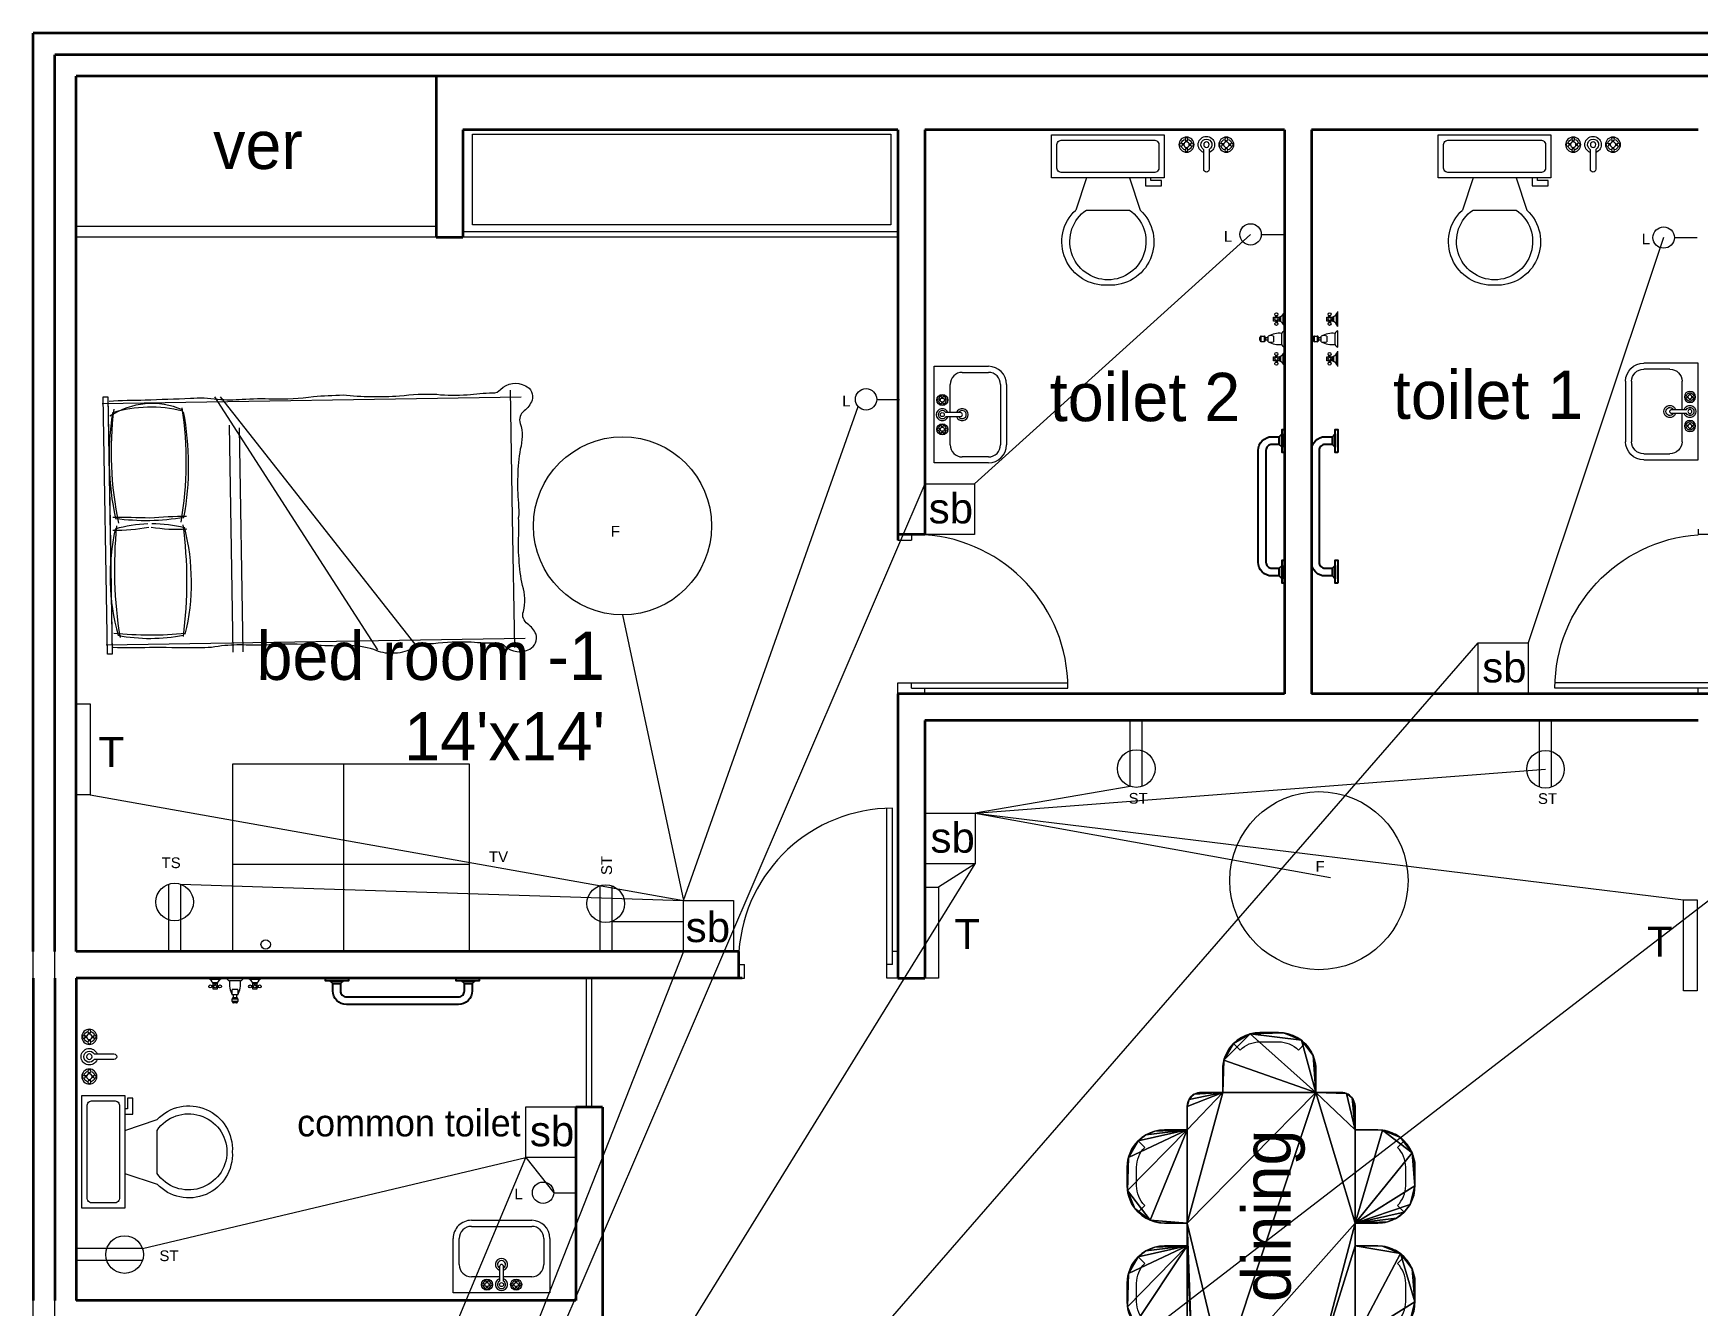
# Model space of a CAD drawing. Header units: inches. Extents: x -21593 to -10389, y 28737 to 57523.
# Drawn here: x -11139.3 to -10829.4, y 28986.3 to 29223.3 of the extents above; entities that cross this region are included whole.
import ezdxf

# ---------------------------------------------------------------- set-up
doc = ezdxf.new("R2010")
doc.units = ezdxf.units.IN
doc.header["$LTSCALE"] = 2
doc.header["$MEASUREMENT"] = 0
for name, color, linetype, lineweight in [('COL', 1, 'Continuous', 35), ('Door', 32, 'Continuous', 20), ('FUR', 7, 'Continuous', 5), ('Glass', 150, 'Continuous', 20), ('h.3', 102, 'Continuous', 13), ('normal', 1, 'Continuous', 13), ('water', 150, 'Continuous', 9)]:
    doc.layers.add(name, color=color, linetype=linetype, lineweight=lineweight)
doc.layers.add('FIX', color=251, linetype='Continuous')
doc.layers.add('Layer2', color=7, linetype='Continuous')
doc.layers.add('FIXTURE', color=7, linetype='Continuous', lineweight=15, true_color=0x746d97)
doc.styles.get("Standard").update_dxf_attribs({"font": 'arial.ttf'})

# ---------------------------------------------------------------- blocks, each defined once
blk = doc.blocks.new('*U9')
at = {"color": 0}
mesh = blk.add_polyface(dxfattribs=at)
corners = [(-57, -8.39), (-28.97, -36), (3, -28.39), (-28.97, -36), (2.38, -34.83), (3, -28.39), (-57, -8.39), (-57, -28.39), (-28.97, -36), (3, -28.39), (-28.97, 0), (-57, -8.39), (3, -28.39), (3, -8.39), (-28.97, 0), (3, -28.39), (7.86, -8.39), (3, -8.39), (-28.97, -36), (-24.07, -36), (2.38, -34.83), (-57, -28.39), (-48.97, -36), (-28.97, -36), (-57, -8.39), (-63.93, -28.12), (-57, -28.39), (-28.97, 0), (-48.97, 0), (-57, -8.39), (3, -8.39), (-24.07, 0), (-28.97, 0), (3, -8.39), (-4.07, 0), (-24.07, 0), (3, -28.39), (14.79, -12.39), (7.86, -8.39), (3, -28.39), (15.25, -23.46), (14.79, -12.39), (-24.07, -36), (-4.07, -36), (2.38, -34.83), (-24.07, -36), (-7.2, -47.21), (-4.07, -36), (-48.97, -36), (-29.58, -43.93), (-28.97, -36), (-48.97, -36), (-35.93, -48.8), (-29.58, -43.93), (-57, -28.39), (-54, -36), (-48.97, -36), (-57, -8.39), (-69.59, -22.46), (-63.93, -28.12), (-57, -8.39), (-68.21, -11.52), (-69.59, -22.46), (-28.97, 0), (-48.9, 5.91), (-48.97, 0), (-28.97, 0), (-44.03, 12.26), (-48.9, 5.91), (-4.07, 0), (-22.42, 9.73), (-24.07, 0), (-4.07, 0), (-12.07, 12.86), (-22.42, 9.73), (3, -8.39), (0.78, -0.1), (-4.07, 0), (3, -8.39), (2.12, -0.88), (0.78, -0.1), (14.79, -12.39), (11.86, -9.47), (7.86, -8.39), (15.25, -23.46), (15.86, -16.39), (14.79, -12.39), (3, -28.39), (12.73, -26.74), (15.25, -23.46), (2.38, -34.83), (2.97, -33.39), (3, -28.39), (-4.07, -36), (1.15, -35.77), (2.38, -34.83), (-7.2, -47.21), (-4.68, -43.93), (-4.07, -36), (-24.07, -36), (-11.03, -48.8), (-7.2, -47.21), (-24.07, -36), (-18.14, -48.59), (-11.03, -48.8), (-24.07, -36), (-21.73, -46.52), (-18.14, -48.59), (-35.93, -48.8), (-32.1, -47.21), (-29.58, -43.93), (-48.97, -36), (-43.04, -48.59), (-35.93, -48.8), (-48.97, -36), (-46.63, -46.52), (-43.04, -48.59), (-57, -28.39), (-55.5, -35.6), (-54, -36), (-57, -28.39), (-56.6, -34.5), (-55.5, -35.6), (-69.59, -22.46), (-67.52, -26.05), (-63.93, -28.12), (-68.21, -11.52), (-69.79, -15.35), (-69.59, -22.46), (-57, -8.39), (-64.92, -9), (-68.21, -11.52), (-48.97, 0), (-56.77, -1.85), (-57, -8.39), (-48.97, 0), (-55.83, -0.62), (-56.77, -1.85), (-44.03, 12.26), (-47.32, 9.73), (-48.9, 5.91), (-28.97, 0), (-36.97, 12.86), (-44.03, 12.26), (-28.97, 0), (-32.97, 11.79), (-36.97, 12.86), (-22.42, 9.73), (-24, 5.91), (-24.07, 0), (-12.07, 12.86), (-19.13, 12.26), (-22.42, 9.73), (-4.07, 0), (-8.07, 11.79), (-12.07, 12.86), (-4.07, 0), (-5.14, 8.86), (-8.07, 11.79), (2.12, -0.88), (1.5, -0.4), (0.78, -0.1), (3, -8.39), (2.6, -1.5), (2.12, -0.88), (3, -8.39), (2.9, -2.22), (2.6, -1.5), (11.86, -9.47), (9.93, -8.67), (7.86, -8.39), (14.79, -12.39), (13.52, -10.74), (11.86, -9.47), (15.86, -16.39), (15.59, -14.32), (14.79, -12.39), (15.25, -23.46), (15.79, -21.44), (15.86, -16.39), (12.73, -26.74), (14.21, -25.26), (15.25, -23.46), (3, -28.39), (10.92, -27.79), (12.73, -26.74), (3, -28.39), (8.91, -28.33), (10.92, -27.79), (2.38, -34.83), (2.77, -34.15), (2.97, -33.39), (1.15, -35.77), (1.83, -35.38), (2.38, -34.83), (-4.07, -36), (0.39, -35.97), (1.15, -35.77), (-4.68, -43.93), (-4.14, -41.91), (-4.07, -36), (-7.2, -47.21), (-5.73, -45.73), (-4.68, -43.93), (-11.03, -48.8), (-9.01, -48.26), (-7.2, -47.21), (-18.14, -48.59), (-16.07, -48.86), (-11.03, -48.8), (-21.73, -46.52), (-20.07, -47.79), (-18.14, -48.59), (-24.07, -36), (-23, -44.86), (-21.73, -46.52), (-24.07, -36), (-23.8, -42.93), (-23, -44.86), (-29.58, -43.93), (-29.04, -41.91), (-28.97, -36), (-32.1, -47.21), (-30.62, -45.73), (-29.58, -43.93), (-35.93, -48.8), (-33.91, -48.26), (-32.1, -47.21), (-43.04, -48.59), (-40.97, -48.86), (-35.93, -48.8), (-46.63, -46.52), (-44.97, -47.79), (-43.04, -48.59), (-48.97, -36), (-47.9, -44.86), (-46.63, -46.52), (-48.97, -36), (-48.7, -42.93), (-47.9, -44.86), (-55.5, -35.6), (-54.78, -35.9), (-54, -36), (-56.6, -34.5), (-56.12, -35.12), (-55.5, -35.6), (-57, -28.39), (-56.9, -33.78), (-56.6, -34.5), (-63.93, -28.12), (-61.86, -28.39), (-57, -28.39), (-67.52, -26.05), (-65.86, -27.32), (-63.93, -28.12), (-69.59, -22.46), (-68.79, -24.39), (-67.52, -26.05), (-69.79, -15.35), (-69.86, -20.39), (-69.59, -22.46), (-68.21, -11.52), (-69.25, -13.33), (-69.79, -15.35), (-64.92, -9), (-66.73, -10.05), (-68.21, -11.52), (-57, -8.39), (-62.91, -8.46), (-64.92, -9), (-56.77, -1.85), (-56.97, -2.61), (-57, -8.39), (-55.83, -0.62), (-56.38, -1.17), (-56.77, -1.85), (-48.97, 0), (-55.15, -0.23), (-55.83, -0.62), (-48.97, 0), (-54.39, -0.03), (-55.15, -0.23), (-47.32, 9.73), (-48.36, 7.93), (-48.9, 5.91), (-44.03, 12.26), (-45.84, 11.21), (-47.32, 9.73), (-36.97, 12.86), (-42.01, 12.8), (-44.03, 12.26), (-32.97, 11.79), (-34.9, 12.59), (-36.97, 12.86), (-28.97, 0), (-31.31, 10.52), (-32.97, 11.79), (-28.97, 0), (-30.04, 8.86), (-31.31, 10.52), (-28.97, 0), (-29.24, 6.93), (-30.04, 8.86), (-22.42, 9.73), (-23.46, 7.93), (-24, 5.91), (-19.13, 12.26), (-20.94, 11.21), (-22.42, 9.73), (-12.07, 12.86), (-17.12, 12.8), (-19.13, 12.26), (-8.07, 11.79), (-10, 12.59), (-12.07, 12.86), (-5.14, 8.86), (-6.42, 10.52), (-8.07, 11.79), (-4.07, 0), (-4.34, 6.93), (-5.14, 8.86), (0.78, -0.1), (0, 0), (-4.07, 0), (0.78, -0.1), (0.39, -0.03), (0, 0), (1.5, -0.4), (1.15, -0.23), (0.78, -0.1), (2.12, -0.88), (1.83, -0.62), (1.5, -0.4), (2.6, -1.5), (2.38, -1.17), (2.12, -0.88), (2.9, -2.22), (2.77, -1.85), (2.6, -1.5), (3, -8.39), (2.97, -2.61), (2.9, -2.22), (3, -8.39), (3, -3), (2.97, -2.61), (9.93, -8.67), (8.91, -8.46), (7.86, -8.39), (11.86, -9.47), (10.92, -9), (9.93, -8.67), (13.52, -10.74), (12.73, -10.05), (11.86, -9.47), (14.79, -12.39), (14.21, -11.52), (13.52, -10.74), (15.59, -14.32), (15.25, -13.33), (14.79, -12.39), (15.86, -16.39), (15.79, -15.35), (15.59, -14.32), (15.79, -21.44), (15.86, -20.39), (15.86, -16.39), (15.25, -23.46), (15.59, -22.46), (15.79, -21.44), (14.21, -25.26), (14.79, -24.39), (15.25, -23.46), (12.73, -26.74), (13.52, -26.05), (14.21, -25.26), (10.92, -27.79), (11.86, -27.32), (12.73, -26.74), (8.91, -28.33), (9.93, -28.12), (10.92, -27.79), (3, -28.39), (7.86, -28.39), (8.91, -28.33), (2.97, -33.39), (3, -33), (3, -28.39), (2.77, -34.15), (2.9, -33.78), (2.97, -33.39), (2.38, -34.83), (2.6, -34.5), (2.77, -34.15), (1.83, -35.38), (2.12, -35.12), (2.38, -34.83), (1.15, -35.77), (1.5, -35.6), (1.83, -35.38), (0.39, -35.97), (0.78, -35.9), (1.15, -35.77), (-4.07, -36), (0, -36), (0.39, -35.97), (-4.14, -41.91), (-4.07, -40.86), (-4.07, -36), (-4.68, -43.93), (-4.34, -42.93), (-4.14, -41.91), (-5.73, -45.73), (-5.14, -44.86), (-4.68, -43.93), (-7.2, -47.21), (-6.42, -46.52), (-5.73, -45.73), (-9.01, -48.26), (-8.07, -47.79), (-7.2, -47.21), (-11.03, -48.8), (-10, -48.59), (-9.01, -48.26), (-16.07, -48.86), (-12.07, -48.86), (-11.03, -48.8), (-18.14, -48.59), (-17.12, -48.8), (-16.07, -48.86), (-20.07, -47.79), (-19.13, -48.26), (-18.14, -48.59), (-21.73, -46.52), (-20.94, -47.21), (-20.07, -47.79), (-23, -44.86), (-22.42, -45.73), (-21.73, -46.52), (-23.8, -42.93), (-23.46, -43.93), (-23, -44.86), (-24.07, -36), (-24, -41.91), (-23.8, -42.93), (-24.07, -36), (-24.07, -40.86), (-24, -41.91), (-29.04, -41.91), (-28.97, -40.86), (-28.97, -36), (-29.58, -43.93), (-29.24, -42.93), (-29.04, -41.91), (-30.62, -45.73), (-30.04, -44.86), (-29.58, -43.93), (-32.1, -47.21), (-31.31, -46.52), (-30.62, -45.73), (-33.91, -48.26), (-32.97, -47.79), (-32.1, -47.21), (-35.93, -48.8), (-34.9, -48.59), (-33.91, -48.26), (-40.97, -48.86), (-36.97, -48.86), (-35.93, -48.8), (-43.04, -48.59), (-42.01, -48.8), (-40.97, -48.86), (-44.97, -47.79), (-44.03, -48.26), (-43.04, -48.59), (-46.63, -46.52), (-45.84, -47.21), (-44.97, -47.79), (-47.9, -44.86), (-47.32, -45.73), (-46.63, -46.52), (-48.7, -42.93), (-48.36, -43.93), (-47.9, -44.86), (-48.97, -36), (-48.9, -41.91), (-48.7, -42.93), (-48.97, -36), (-48.97, -40.86), (-48.9, -41.91), (-54.78, -35.9), (-54.39, -35.97), (-54, -36), (-55.5, -35.6), (-55.15, -35.77), (-54.78, -35.9), (-56.12, -35.12), (-55.83, -35.38), (-55.5, -35.6), (-56.6, -34.5), (-56.38, -34.83), (-56.12, -35.12), (-56.9, -33.78), (-56.77, -34.15), (-56.6, -34.5), (-57, -28.39), (-56.97, -33.39), (-56.9, -33.78), (-57, -28.39), (-57, -33), (-56.97, -33.39), (-63.93, -28.12), (-62.91, -28.33), (-61.86, -28.39), (-65.86, -27.32), (-64.92, -27.79), (-63.93, -28.12), (-67.52, -26.05), (-66.73, -26.74), (-65.86, -27.32), (-68.79, -24.39), (-68.21, -25.26), (-67.52, -26.05), (-69.59, -22.46), (-69.25, -23.46), (-68.79, -24.39), (-69.86, -20.39), (-69.79, -21.44), (-69.59, -22.46), (-69.79, -15.35), (-69.86, -16.39), (-69.86, -20.39), (-69.25, -13.33), (-69.59, -14.32), (-69.79, -15.35), (-68.21, -11.52), (-68.79, -12.39), (-69.25, -13.33), (-66.73, -10.05), (-67.52, -10.74), (-68.21, -11.52), (-64.92, -9), (-65.86, -9.47), (-66.73, -10.05), (-62.91, -8.46), (-63.93, -8.67), (-64.92, -9), (-57, -8.39), (-61.86, -8.39), (-62.91, -8.46), (-56.97, -2.61), (-57, -3), (-57, -8.39), (-56.77, -1.85), (-56.9, -2.22), (-56.97, -2.61), (-56.38, -1.17), (-56.6, -1.5), (-56.77, -1.85), (-55.83, -0.62), (-56.12, -0.88), (-56.38, -1.17), (-55.15, -0.23), (-55.5, -0.4), (-55.83, -0.62), (-54.39, -0.03), (-54.78, -0.1), (-55.15, -0.23), (-48.97, 0), (-54, 0), (-54.39, -0.03), (-48.9, 5.91), (-48.97, 4.86), (-48.97, 0), (-48.36, 7.93), (-48.7, 6.93), (-48.9, 5.91), (-47.32, 9.73), (-47.9, 8.86), (-48.36, 7.93), (-45.84, 11.21), (-46.63, 10.52), (-47.32, 9.73), (-44.03, 12.26), (-44.97, 11.79), (-45.84, 11.21), (-42.01, 12.8), (-43.04, 12.59), (-44.03, 12.26), (-36.97, 12.86), (-40.97, 12.86), (-42.01, 12.8), (-34.9, 12.59), (-35.93, 12.8), (-36.97, 12.86), (-32.97, 11.79), (-33.91, 12.26), (-34.9, 12.59), (-31.31, 10.52), (-32.1, 11.21), (-32.97, 11.79), (-30.04, 8.86), (-30.62, 9.73), (-31.31, 10.52), (-29.24, 6.93), (-29.58, 7.93), (-30.04, 8.86), (-28.97, 0), (-29.04, 5.91), (-29.24, 6.93), (-28.97, 0), (-28.97, 4.86), (-29.04, 5.91), (-24, 5.91), (-24.07, 4.86), (-24.07, 0), (-23.46, 7.93), (-23.8, 6.93), (-24, 5.91), (-22.42, 9.73), (-23, 8.86), (-23.46, 7.93), (-20.94, 11.21), (-21.73, 10.52), (-22.42, 9.73), (-19.13, 12.26), (-20.07, 11.79), (-20.94, 11.21), (-17.12, 12.8), (-18.14, 12.59), (-19.13, 12.26), (-12.07, 12.86), (-16.07, 12.86), (-17.12, 12.8), (-10, 12.59), (-11.03, 12.8), (-12.07, 12.86), (-8.07, 11.79), (-9.01, 12.26), (-10, 12.59), (-6.42, 10.52), (-7.2, 11.21), (-8.07, 11.79), (-5.14, 8.86), (-5.73, 9.73), (-6.42, 10.52), (-4.34, 6.93), (-4.68, 7.93), (-5.14, 8.86), (-4.07, 0), (-4.14, 5.91), (-4.34, 6.93), (-4.07, 0), (-4.07, 4.86), (-4.14, 5.91)]
mesh.append_faces([[corners[k] for k in face] for face in [(0, 1, 2), (3, 4, 5), (6, 7, 8), (9, 10, 11), (12, 13, 14), (21, 22, 23), (24, 25, 26), (27, 28, 29), (33, 34, 35), (36, 37, 38), (39, 40, 41), (42, 43, 44), (45, 46, 47), (48, 49, 50), (51, 52, 53), (57, 58, 59), (60, 61, 62), (63, 64, 65), (66, 67, 68), (69, 70, 71), (72, 73, 74), (75, 76, 77), (78, 79, 80), (81, 82, 83), (84, 85, 86), (87, 88, 89), (90, 91, 92), (93, 94, 95), (96, 97, 98), (99, 100, 101), (102, 103, 104), (105, 106, 107), (108, 109, 110), (111, 112, 113), (114, 115, 116), (117, 118, 119), (120, 121, 122), (123, 124, 125), (126, 127, 128), (129, 130, 131), (132, 133, 134), (135, 136, 137), (138, 139, 140), (141, 142, 143), (144, 145, 146), (147, 148, 149), (150, 151, 152), (153, 154, 155), (156, 157, 158), (159, 160, 161), (162, 163, 164), (165, 166, 167), (168, 169, 170), (171, 172, 173), (174, 175, 176), (177, 178, 179), (180, 181, 182), (183, 184, 185), (186, 187, 188), (189, 190, 191), (192, 193, 194), (195, 196, 197), (198, 199, 200), (201, 202, 203), (204, 205, 206), (207, 208, 209), (210, 211, 212), (213, 214, 215), (216, 217, 218), (219, 220, 221), (222, 223, 224), (225, 226, 227), (228, 229, 230), (231, 232, 233), (234, 235, 236), (237, 238, 239), (240, 241, 242), (243, 244, 245), (246, 247, 248), (252, 253, 254), (255, 256, 257), (258, 259, 260), (261, 262, 263), (264, 265, 266), (267, 268, 269), (270, 271, 272), (273, 274, 275), (276, 277, 278), (279, 280, 281), (282, 283, 284), (285, 286, 287), (288, 289, 290), (291, 292, 293), (294, 295, 296), (297, 298, 299), (300, 301, 302), (303, 304, 305), (306, 307, 308), (309, 310, 311), (312, 313, 314), (315, 316, 317), (318, 319, 320)]], dxfattribs={"vtx0": -1, "vtx1": -1, "vtx2": -1, "color": 0})
mesh.append_faces([[corners[k] for k in face] for face in [(15, 16, 17), (30, 31, 32), (54, 55, 56), (249, 250, 251), (321, 322, 323), (339, 340, 341), (441, 442, 443), (483, 484, 485), (504, 505, 506), (606, 607, 608), (648, 649, 650)]], dxfattribs={"vtx0": -1, "vtx2": -1, "color": 0})
mesh.append_faces([[corners[k] for k in face] for face in [(18, 19, 20)]], dxfattribs={"vtx1": -1, "vtx2": -1, "color": 0})
mesh.append_faces([[corners[k] for k in face] for face in [(324, 325, 326), (327, 328, 329), (330, 331, 332), (333, 334, 335), (336, 337, 338), (342, 343, 344), (345, 346, 347), (348, 349, 350), (351, 352, 353), (354, 355, 356), (357, 358, 359), (360, 361, 362), (363, 364, 365), (366, 367, 368), (369, 370, 371), (372, 373, 374), (375, 376, 377), (378, 379, 380), (381, 382, 383), (384, 385, 386), (387, 388, 389), (390, 391, 392), (393, 394, 395), (396, 397, 398), (399, 400, 401), (402, 403, 404), (405, 406, 407), (408, 409, 410), (411, 412, 413), (414, 415, 416), (417, 418, 419), (420, 421, 422), (423, 424, 425), (426, 427, 428), (429, 430, 431), (432, 433, 434), (435, 436, 437), (438, 439, 440), (444, 445, 446), (447, 448, 449), (450, 451, 452), (453, 454, 455), (456, 457, 458), (459, 460, 461), (462, 463, 464), (465, 466, 467), (468, 469, 470), (471, 472, 473), (474, 475, 476), (477, 478, 479), (480, 481, 482), (486, 487, 488), (489, 490, 491), (492, 493, 494), (495, 496, 497), (498, 499, 500), (501, 502, 503), (507, 508, 509), (510, 511, 512), (513, 514, 515), (516, 517, 518), (519, 520, 521), (522, 523, 524), (525, 526, 527), (528, 529, 530), (531, 532, 533), (534, 535, 536), (537, 538, 539), (540, 541, 542), (543, 544, 545), (546, 547, 548), (549, 550, 551), (552, 553, 554), (555, 556, 557), (558, 559, 560), (561, 562, 563), (564, 565, 566), (567, 568, 569), (570, 571, 572), (573, 574, 575), (576, 577, 578), (579, 580, 581), (582, 583, 584), (585, 586, 587), (588, 589, 590), (591, 592, 593), (594, 595, 596), (597, 598, 599), (600, 601, 602), (603, 604, 605), (609, 610, 611), (612, 613, 614), (615, 616, 617), (618, 619, 620), (621, 622, 623), (624, 625, 626), (627, 628, 629), (630, 631, 632), (633, 634, 635), (636, 637, 638), (639, 640, 641), (642, 643, 644), (645, 646, 647), (651, 652, 653)]], dxfattribs={"vtx2": -1, "color": 0})
blk = doc.blocks.new('DIN-6')
at = {"layer": 'FUR', "elevation": 1}
for points in [[(-2.45, 18), (-2.45, 22.86, 0.414214), (-10.45, 30.86), (-14.45, 30.86, 0.414214), (-22.45, 22.86), (-22.45, 18)], [(-4.79, 28.52), (-6.21, 27.11, 0.198912), (-10.45, 28.86), (-14.45, 28.86, 0.198912), (-18.69, 27.11), (-20.11, 28.52)], [(22.45, 18), (22.45, 22.86, 0.414214), (14.45, 30.86), (10.45, 30.86, 0.414214), (2.45, 22.86), (2.45, 18)], [(20.11, 28.52), (18.69, 27.11, 0.198912), (14.45, 28.86), (10.45, 28.86, 0.198912), (6.21, 27.11), (4.79, 28.52)], [(-30.48, -10.39), (-35.34, -10.39, -0.414214), (-43.34, -2.39), (-43.34, 1.61, -0.414214), (-35.34, 9.61), (-30.48, 9.61)], [(-41, -8.05), (-39.58, -6.64, -0.198912), (-41.34, -2.39), (-41.34, 1.61, -0.198912), (-39.58, 5.85), (-41, 7.26)], [(29.52, -10.39), (34.38, -10.39, 0.414214), (42.38, -2.39), (42.38, 1.61, 0.414214), (34.38, 9.61), (29.52, 9.61)], [(40.04, -8.05), (38.62, -6.64, 0.198912), (40.38, -2.39), (40.38, 1.61, 0.198912), (38.62, 5.85), (40.04, 7.26)], [(-2.45, -18), (-2.45, -22.86, -0.414214), (-10.45, -30.86), (-14.45, -30.86, -0.414214), (-22.45, -22.86), (-22.45, -18)], [(22.45, -18), (22.45, -22.86, -0.414214), (14.45, -30.86), (10.45, -30.86, -0.414214), (2.45, -22.86), (2.45, -18)], [(-4.79, -28.52), (-6.21, -27.11, -0.198912), (-10.45, -28.86), (-14.45, -28.86, -0.198912), (-18.69, -27.11), (-20.11, -28.52)], [(20.11, -28.52), (18.69, -27.11, -0.198912), (14.45, -28.86), (10.45, -28.86, -0.198912), (6.21, -27.11), (4.79, -28.52)]]:
    blk.add_lwpolyline(points, format="xyb", dxfattribs=at)
blk.add_lwpolyline([(-30.48, -15), (-30.48, 15, -0.414214), (-27.48, 18), (26.52, 18, -0.414214), (29.52, 15), (29.52, -15, -0.414214), (26.52, -18), (-27.48, -18, -0.414214)], format="xyb", close=True, dxfattribs=at)
at = {"layer": 'FUR'}
blk.add_blockref('*U9', (26.52, 18, 0.5), dxfattribs=at)
blk = doc.blocks.new('WCLOSF1T')
at = {"lineweight": 0}
for p, q in [((10.5, 0), (-10.5, 0)), ((-10.5, 0), (-10.5, -8)), ((10.5, -8), (10.5, 0)), ((-9.5, -2), (-9.5, -6)), ((8.5, -1), (-8.5, -1)), ((9.5, -6), (9.5, -2)), ((-10.5, -8), (10.5, -8)), ((-10, -8.5), (-8, -8.5)), ((-10, -9.5), (-10, -8.5)), ((-8.5, -7), (8.5, -7)), ((-8, -8.5), (-8, -8)), ((-7, -8), (-7, -9.5)), ((-4, -8), (-6, -14)), ((4, -8), (6, -14)), ((-7, -9.5), (-10, -9.5)), ((4, -14), (-4, -14))]:
    blk.add_line(p, q, dxfattribs=at)
for centre, radius, start, end in [((-8.625, -1.875), 0.8839, 81.8699, 188.1301), ((8.625, -1.875), 0.8839, 351.8699, 98.1301), ((-8.625, -6.125), 0.8839, 171.869898, 278.1301), ((8.625, -6.125), 0.8839, 261.8699, 8.1301), ((-0.4772, -19.9188), 8.0953, 133.01722, 273.38), ((0.0374, -19.8731), 7.127, 124.50543, 269.7), ((-0.0373, -19.8731), 7.127, 270.3, 55.4946), ((0.4773, -19.9188), 8.0953, 266.62, 46.9828)]:
    blk.add_arc(centre, radius, start, end, dxfattribs=at)
blk = doc.blocks.new('bed-s-1')
at = {"layer": 'FUR'}
for p, q in [((-21.78, 0.22), (-21.78, -76.19)), ((22.23, 0.22), (22.23, -76.19)), ((0.22, -0.86), (-23.47, -0.86)), ((23.47, -0.86), (0.22, -0.86)), ((23.13, -20.26), (-23.47, -49.23)), ((17.91, -22.87), (-23.47, -22.87)), ((23.13, -21.35), (-22.54, -56.05)), ((17.43, -24.7), (-23.47, -24.7)), ((0.22, -74.22), (-23.47, -74.22)), ((23.47, -74.22), (0.22, -74.22))]:
    blk.add_line(p, q, dxfattribs=at)
blk.add_lwpolyline([(23.47, -0.86), (-23.47, -0.86), (-23.47, 0), (23.47, 0)], close=True, dxfattribs=at)
at = {"layer": 'FUR', "linetype": 'ByBlock'}
for points in [[(-22.23, -1.05, 0.015571), (-22.32, -7.66, 0.00267), (-22.49, -15.91, 0.058958), (-22.25, -20.85, -0.038458), (-22.16, -25.32, 0.025508), (-22.16, -30.89, -0.039412), (-22.44, -38.32, 0.016498), (-22.64, -43.74, -0.095063), (-23.36, -48.52, 0.129887), (-24.1, -51.98, 0.123513), (-23.34, -55.59, -0.132991), (-22.49, -59.45, -0.041346), (-22.33, -66.36, 0.026504), (-22.57, -71, -0.211134), (-23.18, -72.48, 0.329446), (-23.79, -76.99, 0.37589), (-21.11, -78.19, 0.123892), (-19.19, -76.69, -0.342539), (-16.93, -75.96, 0.141351), (-12.21, -75.87, -0.036442), (-7.34, -75.32, -0.036947), (-2.36, -75.39, 0.022047), (0.22, -75.36, -0.02246)], [(22.68, -1.05, -0.015571), (22.77, -7.66, -0.00267), (22.94, -15.91, -0.058958), (22.7, -20.85, 0.038458), (22.61, -25.32, -0.025508), (22.61, -30.89, 0.039412), (22.89, -38.32, -0.016498), (23.09, -43.74, 0.037552), (22.75, -54.02, -0.045167), (22.94, -60.83, 0.051681), (22.77, -66.36, -0.026504), (23.02, -71, 0.211134), (23.63, -72.48, -0.329446), (24.24, -76.99, -0.37589), (21.56, -78.19, -0.123892), (19.63, -76.69, 0.342539), (17.38, -75.96, -0.141351), (12.66, -75.87, 0.036442), (7.78, -75.32, 0.036947), (2.81, -75.39, -0.022047), (0.22, -75.36, 0.02316)]]:
    blk.add_lwpolyline(points, format="xyb", dxfattribs=at)
for centre, radius, start, end in [((10.77, -8.39), 31.49, 168.2565, 190.1384), ((-9.95, -41.22), 40.51, 76.7545, 104.443), ((-26.37, -8.5), 26.56, 1.6124, 14.6566), ((55.11, -9.02), 54.33, 172.4467, 179.0553), ((11.51, -53.35), 52.48, 80.1092, 101.2764), ((-2.44, -8.26), 23.9, 345.0004, 16.0737), ((-26.37, -7.74), 26.56, 345.3434, 358.3876), ((55.11, -7.22), 54.33, 180.9447, 187.5533), ((-9.95, 24.97), 40.51, 255.557, 283.2455), ((11.51, 37.1), 52.48, 258.7236, 279.8908)]:
    blk.add_arc(centre, radius, start, end, dxfattribs=at)
at = {"layer": 'FUR'}
for centre, radius, start, end in [((-9.17, -79.41), 77.89, 83.3215, 98.3309), ((48.97, -9.02), 69.06, 173.5293, 184.3834), ((26.04, -2.85), 26.93, 176.877, 190.8333), ((12.45, -65.44), 64.17, 82.152, 100.823), ((-103.73, -1.2), 105.16, 356.2238, 359.8937), ((8.07, -8.66), 14.03, 335.7952, 32.49), ((26.04, -13.39), 26.93, 169.1667, 183.123), ((-103.73, -15.05), 105.16, 0.1063, 3.7762), ((-9.17, 63.17), 77.89, 261.6691, 276.6785), ((12.45, 49.2), 64.17, 259.177, 277.848)]:
    blk.add_arc(centre, radius, start, end, dxfattribs=at)
blk = doc.blocks.new('Faucet - Bathroom top')
at = {"color": 7, "true_color": 0xffffff}
for p, q in [((-4.107, 0.125), (-4.375, 0.125)), ((-3.75, 0.4788), (-3.75, 0.75)), ((-3.5, 0.482), (-3.5, 0.75)), ((-3.1461, 0.125), (-2.875, 0.125)), ((3.143, 0.125), (2.875, 0.125)), ((3.5, 0.4788), (3.5, 0.75)), ((3.75, 0.482), (3.75, 0.75)), ((4.1039, 0.125), (4.375, 0.125)), ((-4.1039, -0.125), (-4.375, -0.125)), ((-3.75, -0.4821), (-3.75, -0.75)), ((-3.5, -0.4789), (-3.5, -0.75)), ((-3.143, -0.125), (-2.875, -0.125)), ((-0.5, -0.8639), (-0.5, -4.5)), ((0.5, -4.5), (0.5, -0.8631)), ((3.1461, -0.125), (2.875, -0.125)), ((3.5, -0.4821), (3.5, -0.75)), ((3.75, -0.4789), (3.75, -0.75)), ((4.107, -0.125), (4.375, -0.125))]:
    blk.add_line(p, q, dxfattribs=at)
for centre, radius in [((-3.625, 0), 1.375), ((-4.625, 0), 0.2795), ((-3.625, 0), 0.5), ((-3.625, 1), 0.2795), ((-2.625, 0), 0.2795), ((0, 0), 0.5), ((3.625, 0), 1.375), ((2.625, 0), 0.2795), ((3.625, 0), 0.5), ((3.625, 1), 0.2795), ((4.625, 0), 0.2795), ((-3.625, -1), 0.2795), ((3.625, -1), 0.2795)]:
    blk.add_circle(centre, radius, dxfattribs=at)
for centre, radius, start, end in [((-3.625, 0), 1, 105.2407, 164.2093), ((-3.625, 0), 1, 16.44125, 74.07887), ((0, 0), 1.5, 289.6514, 250.3603), ((0, 0), 1, 300.3431, 239.7554), ((3.625, 0), 1, 106.12, 164.0884), ((3.625, 0), 1, 16.23422, 73.90469), ((-3.625, 0), 1, 196.2342, 253.9047), ((-3.625, 0), 1, 286.12, 344.0884), ((3.625, 0), 1, 196.4413, 254.0789), ((3.625, 0), 1, 285.2407, 344.2093), ((0, -4.5), 0.5, 180, 0)]:
    blk.add_arc(centre, radius, start, end, dxfattribs=at)
blk = doc.blocks.new('BAS 23')
at = {"color": 7, "lineweight": 0}
for p, q in [((45524.41, 10051.54), (45524.41, 10047.9)), ((45525.41, 10047.9), (45525.41, 10051.54)), ((45520.81, 10047.16), (45520.54, 10047.16)), ((45520.81, 10046.91), (45520.54, 10046.91)), ((45521.16, 10047.52), (45521.16, 10047.79)), ((45521.16, 10046.56), (45521.16, 10046.29)), ((45521.41, 10047.52), (45521.41, 10047.79)), ((45521.41, 10046.56), (45521.41, 10046.29)), ((45521.77, 10047.16), (45522.04, 10047.16)), ((45521.77, 10046.91), (45522.04, 10046.91)), ((45528.06, 10047.16), (45527.79, 10047.16)), ((45528.06, 10046.91), (45527.79, 10046.91)), ((45528.41, 10047.52), (45528.41, 10047.79)), ((45528.41, 10046.56), (45528.41, 10046.29)), ((45528.66, 10047.52), (45528.66, 10047.79)), ((45528.66, 10046.56), (45528.66, 10046.29)), ((45529.02, 10047.16), (45529.29, 10047.16)), ((45529.02, 10046.91), (45529.29, 10046.91))]:
    blk.add_line(p, q, dxfattribs=at)
for centre, radius in [((45521.29, 10047.04), 1.38), ((45520.29, 10047.04), 0.28), ((45521.29, 10047.04), 0.5), ((45521.29, 10048.04), 0.28), ((45521.29, 10046.04), 0.28), ((45522.29, 10047.04), 0.28), ((45524.91, 10047.04), 0.5), ((45528.54, 10047.04), 1.38), ((45527.54, 10047.04), 0.28), ((45528.54, 10047.04), 0.5), ((45528.54, 10048.04), 0.28), ((45528.54, 10046.04), 0.28), ((45529.54, 10047.04), 0.28)]:
    blk.add_circle(centre, radius, dxfattribs=at)
for centre, radius, start, end in [((45524.91, 10051.54), 0.5, 0, 180), ((45521.29, 10047.04), 1, 105.2407, 164.2093), ((45521.29, 10047.04), 1, 196.2342, 253.9047), ((45521.29, 10047.04), 1, 16.4413, 74.0789), ((45521.29, 10047.04), 1, 286.12, 344.0884), ((45524.91, 10047.04), 1.5, 109.6514, 70.3603), ((45524.91, 10047.04), 1, 120.3431, 59.7554), ((45528.54, 10047.04), 1, 106.12, 164.0884), ((45528.54, 10047.04), 1, 196.4412, 254.0789), ((45528.54, 10047.04), 1, 285.2407, 344.2093), ((45528.54, 10047.04), 1, 16.2342, 73.9047)]:
    blk.add_arc(centre, radius, start, end, dxfattribs=at)
at = {"layer": 'h.3', "color": 7, "lineweight": 0}
for p, q in [((45517.41, 10063), (45532.41, 10063)), ((45512.91, 10045), (45512.91, 10058.5)), ((45514.41, 10052), (45514.41, 10058.5)), ((45517.41, 10061.5), (45532.41, 10061.5)), ((45535.41, 10058.5), (45535.41, 10052)), ((45536.91, 10058.5), (45536.91, 10045)), ((45524.41, 10049), (45517.41, 10049)), ((45532.41, 10049), (45525.41, 10049)), ((45536.91, 10045), (45512.91, 10045))]:
    blk.add_line(p, q, dxfattribs=at)
for centre, radius, start, end in [((45517.41, 10058.5), 4.5, 90, 180), ((45532.41, 10058.5), 4.5, 0, 90), ((45517.41, 10058.5), 3, 90, 180), ((45532.41, 10058.5), 3, 0, 90), ((45517.41, 10052), 3, 180, 270), ((45524.91, 10052), 1.5, 289.465, 250.5226), ((45524.91, 10052), 1, 299.9899, 239.9899), ((45532.41, 10052), 3, 270, 0)]:
    blk.add_arc(centre, radius, start, end, dxfattribs=at)
blk = doc.blocks.new('Faucet - Bathroom front')
for p, q in [((-0.5, 4.25), (0.5, 4.25)), ((0.5, 3.75), (-0.5, 3.75)), ((-0.25, 3), (-0.25, 3.5)), ((0.25, 3.5), (0.25, 3)), ((-5, 0), (-2.25, 0)), ((-4.5087, 0.25), (-2.7408, 0.25)), ((-4, 1.625), (-4.25, 1.625)), ((-4, 1.375), (-4.25, 1.375)), ((-3.1442, 0.75), (-4.0979, 0.75)), ((-3.25, 1.625), (-3, 1.625)), ((-3.25, 1.375), (-3, 1.375)), ((-1.5, 0), (1.5, 0)), ((-1, 0.5), (1, 0.5)), ((-0.5, 3), (0.5, 3)), ((0.5, 2), (-0.5, 2)), ((2.25, 0), (5, 0)), ((2.7413, 0.25), (4.5092, 0.25)), ((3.25, 1.625), (3, 1.625)), ((3.25, 1.375), (3, 1.375)), ((4.1058, 0.75), (3.1521, 0.75)), ((4, 1.625), (4.25, 1.625)), ((4, 1.375), (4.25, 1.375))]:
    blk.add_line(p, q)
for points in [[(-0.5, 3.75), (-0.5, 4.25)], [(-0.25, 4.5), (0.25, 4.5)], [(0.25, 3.5), (-0.25, 3.5)], [(0.5, 4.25), (0.5, 3.75)]]:
    blk.add_lwpolyline(points)
for points in [[(-4, 1), (-4, 2), (-3.25, 2), (-3.25, 1)], [(3.25, 1), (3.25, 2), (4, 2), (4, 1)]]:
    blk.add_lwpolyline(points, close=True)
for centre in [(-4.5, 1.5), (-3.625, 1.5), (-2.75, 1.5), (2.75, 1.5), (3.625, 1.5), (4.5, 1.5)]:
    blk.add_circle(centre, 0.2795)
for centre, radius, start, end in [((-0.2575, 4.2575), 0.2426, 88.22243, 181.7776), ((-0.2575, 3.7425), 0.2426, 178.2224, 271.7776), ((0.2575, 4.2575), 0.2426, 358.2224, 91.77757), ((0.2575, 3.7425), 0.2426, 268.2224, 1.777565), ((-5.375, 1.375), 1.4252, 285.2551, 344.7449), ((-1.875, 1.375), 1.4252, 195.2551, 254.7449), ((-0.7962, -0.2038), 0.7327, 106.1502, 163.8498), ((3, 1), 4.0311, 150.2551, 187.125), ((0.6413, 2.5), 1.246, 156.3417, 203.6583), ((-3, 1), 4.0311, 352.875, 29.74488), ((-0.6413, 2.5), 1.246, 336.3417, 23.65835), ((0.7962, -0.2038), 0.7327, 16.1502, 73.84979), ((1.875, 1.375), 1.4252, 285.2551, 344.7449), ((5.375, 1.375), 1.4252, 195.2551, 254.7449)]:
    blk.add_arc(centre, radius, start, end)
blk = doc.blocks.new('Towel-holder')
at = {"layer": 'FIX'}
blk.add_lwpolyline([(10.2, 3.4, -0.414214), (11.3, 2.3), (11.3, 0.97), (12.7, 0.97), (12.7, 2.3, 0.414214), (10.2, 4.8), (-10.2, 4.8, 0.414214), (-12.7, 2.3), (-12.7, 0.97), (-11.3, 0.97), (-11.3, 2.3, -0.414214), (-10.2, 3.4)], format="xyb", close=True, dxfattribs=at)
for points in [[(-9.81, 0), (-9.81, 0.45), (-14.01, 0.45), (-14.01, 0)], [(-10.77, 0.45), (-11.3, 0.97), (-12.7, 0.97), (-13.23, 0.45)], [(14.01, 0), (14.01, 0.45), (9.81, 0.45), (9.81, 0)], [(13.23, 0.45), (12.7, 0.97), (11.3, 0.97), (10.77, 0.45)]]:
    blk.add_lwpolyline(points, close=True, dxfattribs=at)
blk = doc.blocks.new('door 3333')
at = {"layer": 'Door', "color": 7, "true_color": 0xffffff}
for p, q in [((19214.67, 9094.53), (19185.56, 9094.53)), ((19214.67, 9093.51), (19185.58, 9093.51)), ((19212.22, 9095.56), (19212.22, 9094.53)), ((19214.67, 9094.53), (19214.67, 9093.51)), ((19217.22, 9093.51), (19214.67, 9093.51)), ((19217.22, 9095.56), (19217.22, 9093.51)), ((19214.67, 9065.94), (19212.22, 9065.94)), ((19212.22, 9064.92), (19212.22, 9065.94)), ((19214.67, 9065.94), (19214.67, 9066.96)), ((19217.22, 9066.96), (19214.67, 9066.96)), ((19217.22, 9064.92), (19217.22, 9066.96))]:
    blk.add_line(p, q, dxfattribs=at)
blk.add_arc((19214.28, 9094.59), 28.72, 180.1056, 265.8807, dxfattribs=at)
blk = doc.blocks.new('Receptacle')
for p, q in [((12.31, 1.12), (0, 1.12)), ((12.31, -1.12), (0, -1.12))]:
    blk.add_line(p, q)
blk.add_circle((9, 0), 3.5)

msp = doc.modelspace()

# ---------------------------------------------------------------- linework, layer by layer
at = {"layer": 'COL', "color": 1}
for p, q in [((-10663.28, 29223.26), (-11139.28, 29223.26)), ((-11139.28, 29187.26), (-11139.28, 29223.26)), ((-10667.28, 29219.26), (-11135.28, 29219.26)), ((-11135.28, 29187.26), (-11135.28, 29219.26)), ((-10671.28, 29215.26), (-11131.28, 29215.26)), ((-11131.28, 29187.26), (-11131.28, 29215.26)), ((-11064.28, 29215.26), (-11064.28, 29185.26)), ((-10978.28, 29205.26), (-11059.28, 29205.26)), ((-11059.28, 29205.26), (-11059.28, 29185.26)), ((-10978.28, 29205.26), (-10978.28, 29169.26)), ((-10906.28, 29205.26), (-10973.28, 29205.26)), ((-10973.28, 29205.26), (-10973.28, 29169.26)), ((-10906.28, 29205.26), (-10906.28, 29100.26)), ((-10829.28, 29205.26), (-10901.28, 29205.26)), ((-10901.28, 29205.26), (-10901.28, 29100.26)), ((-11139.28, 29052.26), (-11139.28, 29187.26)), ((-11135.28, 29052.26), (-11135.28, 29187.26)), ((-11131.28, 29052.26), (-11131.28, 29187.26)), ((-11064.28, 29185.26), (-11059.28, 29185.26)), ((-10978.28, 29169.26), (-10978.28, 29128.86)), ((-10973.28, 29169.26), (-10973.28, 29129.88)), ((-10973.28, 29129.88), (-10978.28, 29129.88)), ((-10906.28, 29100.26), (-10978.28, 29100.26)), ((-10978.28, 29100.26), (-10978.28, 29047.26)), ((-10824.28, 29100.26), (-10901.28, 29100.26)), ((-10829.28, 29095.26), (-10973.28, 29095.26)), ((-10973.28, 29095.26), (-10973.28, 29047.26)), ((-11007.9, 29052.26), (-11131.28, 29052.26)), ((-11007.9, 29047.26), (-11007.9, 29052.26)), ((-11139.28, 29047.26), (-11139.28, 28987.26)), ((-11135.28, 29047.26), (-11135.28, 28987.26)), ((-11007.28, 29047.26), (-11131.28, 29047.26)), ((-11131.28, 29047.26), (-11131.28, 28987.26)), ((-10978.28, 29047.26), (-10973.28, 29047.26)), ((-11033.28, 29023.26), (-11038.28, 29023.26)), ((-11038.28, 29023.26), (-11038.28, 28987.26)), ((-11033.28, 29023.26), (-11033.28, 28982.26)), ((-11038.28, 28987.26), (-11131.28, 28987.26))]:
    msp.add_line(p, q, dxfattribs=at)
at = {"layer": 'Glass'}
for p, q in [((-11064.28, 29187.26), (-11131.28, 29187.26)), ((-11064.28, 29185.26), (-11131.28, 29185.26))]:
    msp.add_line(p, q, dxfattribs=at)
at = {"layer": 'normal', "color": 2}
for p, q in [((-10912.62, 29185.8), (-10964, 29139.33)), ((-10835.7, 29185.22), (-10860.94, 29109.71)), ((-11018.2, 29061.71), (-10985.7, 29153.76)), ((-11029.56, 29114.92), (-11018.2, 29061.71)), ((-10963.88, 29078), (-10857.7, 29086.18)), ((-11128.7, 29081.43), (-11018.2, 29061.71)), ((-10935.02, 29083), (-10963.88, 29078)), ((-10963.88, 29078), (-10897.76, 29066)), ((-10963.88, 29078), (-10832.01, 29061.88)), ((-10963.88, 29068.55), (-10970.7, 29064.2)), ((-11111.84, 29064.77), (-11018.2, 29061.71)), ((-11031.57, 29057.84), (-11018.2, 29057.84)), ((-11118.97, 28996.91), (-11047.54, 29013.88)), ((-11047.54, 29013.88), (-11042.36, 29007.31))]:
    msp.add_line(p, q, dxfattribs=at)
at = {"layer": 'normal', "color": 1}
for p, q in [((-10910.63, 29185.8), (-10906.41, 29185.8)), ((-10833.71, 29185.22), (-10829.48, 29185.22)), ((-10982.21, 29155.08), (-10977.99, 29155.08)), ((-11081.49, 29087.2), (-11081.49, 29052.26)), ((-11058.1, 29068.47), (-11102.11, 29068.47)), ((-11139.28, 29047.26), (-11139.28, 29052.26)), ((-11135.28, 29047.26), (-11135.28, 29052.26)), ((-11042.36, 29007.31), (-11038.13, 29007.31)), ((-11139.28, 28982.26), (-11139.28, 28987.26)), ((-11135.28, 28982.26), (-11135.28, 28987.26))]:
    msp.add_line(p, q, dxfattribs=at)
at = {"layer": 'normal', "color": 5}
for p, q in [((-10973.28, 29139.33), (-11095.21, 28855.26)), ((-11095.78, 28850.26), (-10870.22, 29109.71)), ((-11095.78, 28855.21), (-10963.88, 29068.55)), ((-11095.78, 28855.21), (-10824.09, 29064.21)), ((-11018.2, 29052.26), (-11095.78, 28855.21)), ((-11114, 28855.21), (-11047.54, 29013.88))]:
    msp.add_line(p, q, dxfattribs=at)
at = {"layer": 'normal', "color": 1}
for points in [[(-10973.28, 29139.33), (-10964, 29139.33), (-10964, 29129.88), (-10973.28, 29129.88)], [(-10870.22, 29109.71), (-10860.94, 29109.71), (-10860.94, 29100.26), (-10870.22, 29100.26)], [(-11131.28, 29098.37), (-11128.7, 29098.37), (-11128.7, 29081.43), (-11131.28, 29081.43)], [(-11102.11, 29087.2), (-11058.1, 29087.2), (-11058.1, 29052.26), (-11102.11, 29052.26)], [(-10973.16, 29078), (-10963.88, 29078), (-10963.88, 29068.55), (-10973.16, 29068.55)], [(-11018.2, 29061.71), (-11008.92, 29061.71), (-11008.92, 29052.26), (-11018.2, 29052.26)], [(-10973.28, 29064.2), (-10970.7, 29064.2), (-10970.7, 29047.26), (-10973.28, 29047.26)], [(-10832.01, 29061.88), (-10829.43, 29061.88), (-10829.43, 29044.94), (-10832.01, 29044.94)], [(-11047.54, 29023.32), (-11038.26, 29023.32), (-11038.26, 29013.88), (-11047.54, 29013.88)]]:
    msp.add_lwpolyline(points, close=True, dxfattribs=at)
for centre, radius in [((-10912.62, 29185.8), 1.99), ((-10835.7, 29185.22), 1.99), ((-10984.21, 29155.08), 1.99), ((-11029.56, 29131.51), 16.59), ((-10899.89, 29065.44), 16.59), ((-11096.01, 29053.56), 0.874), ((-11044.35, 29007.31), 1.99)]:
    msp.add_circle(centre, radius, dxfattribs=at)
at = {"layer": 'water', "color": 4}
for p, q in [((-10979.58, 29204.48), (-10979.58, 29187.57)), ((-10978.28, 29186.26), (-11059.28, 29186.26)), ((-10978.28, 29185.26), (-11059.28, 29185.26)), ((-11036.28, 29023.26), (-11036.28, 29047.26)), ((-11035.28, 29023.26), (-11035.28, 29047.26))]:
    msp.add_line(p, q, dxfattribs=at)
for points in [[(-10979.58, 29187.57), (-11057.48, 29187.57), (-11057.48, 29204.48), (-10979.58, 29204.48)], [(-10973.28, 29204.48), (-10973.28, 29204.48), (-10973.28, 29187.57)]]:
    msp.add_lwpolyline(points, dxfattribs=at)

# ---------------------------------------------------------------- block references
for p, rotation in [((8238.94, 38195.82), 180), ((-20073.84, 48264.48), 270)]:
    msp.add_blockref('door 3333', p, dxfattribs=dict(rotation=rotation))
at = {"xscale": -1, "rotation": 180}
msp.add_blockref('door 3333', (-30041.5, 38195.82), dxfattribs=at)
at = {"layer": 'FIX', "extrusion": (0, 0, -1), "xscale": 1.021276595743984, "yscale": 1.021276595743984, "zscale": -1.021276595743984}
for p, rotation in [((10906.28, 29135.15), 270), ((10896.38, 29135.15), 270), ((11070.54, 29047.26), 180)]:
    msp.add_blockref('Towel-holder', p, dxfattribs=dict(at, rotation=rotation))
at = {"layer": 'FIXTURE', "extrusion": (0, 0, -1), "xscale": 1.021276595740346, "yscale": 1.021276595743984, "zscale": -1.021276595744681}
for p in [(10920.84, 29202.52), (10848.84, 29202.52)]:
    msp.add_blockref('Faucet - Bathroom top', p, dxfattribs=at)
at = {"layer": 'FIXTURE', "xscale": 1.021276595743984, "yscale": 1.021276595743984, "zscale": 1.021276595743984}
for p, rotation in [((-10906.28, 29166.33), 90), ((-10896.38, 29166.33), 90), ((-11101.72, 29047.26), 180)]:
    msp.add_blockref('Faucet - Bathroom front', p, dxfattribs=dict(at, rotation=rotation))
at = {"layer": 'FIXTURE', "extrusion": (0, 0, -1), "xscale": 1.021276595740346, "yscale": 1.021276595743984, "zscale": -1.021276595744681, "rotation": 270}
msp.add_blockref('Faucet - Bathroom top', (11128.85, 29032.64), dxfattribs=at)
at = {"layer": 'FUR'}
for name, p, xscale, yscale, zscale, rotation in [('bed-s-1', (-11125.87, 29131.58), 1.021276595745661, 1.021276595745661, 1.021276595745661, 90.94086903807492), ('DIN-6', (-10908.79, 28999.53, -0.87), 0.868085106369108, 0.868085106369108, 0.8680851063831596, 270)]:
    msp.add_blockref(name, p, dxfattribs=dict(at, xscale=xscale, yscale=yscale, zscale=zscale, rotation=rotation))
at = {"layer": 'h.3', "yscale": 0.7499999999999999, "zscale": 0.7499999999999732}
for p, xscale, rotation in [((-18504.77, 63296.03), 0.7500000000027017, 269.9991123120577), ((-3296.06, 63296.62), -0.7500000000027017, 90.00088768794235), ((-45195.89, 21455.45), 0.7500000000027017, 359.9991123120577)]:
    msp.add_blockref('BAS 23', p, dxfattribs=dict(at, xscale=xscale, rotation=rotation))
at = {"layer": 'Layer2', "lineweight": 20, "ltscale": 5, "extrusion": (0, 0, -1), "zscale": -1}
for p, rotation in [((10939.18, 29204.34), 359.9999614084307), ((10867.18, 29204.34), 359.9999614084307), ((11130.23, 29014.92), 269.9999614084306)]:
    msp.add_blockref('WCLOSF1T', p, dxfattribs=dict(at, rotation=rotation))
at = {"layer": 'normal', "color": 1}
for p, rotation in [((-10933.9, 29095.31), 270), ((-10857.7, 29095.18), 270), ((-11112.97, 29052.46), 90), ((-11032.69, 29052.16), 90)]:
    msp.add_blockref('Receptacle', p, dxfattribs=dict(at, rotation=rotation))
msp.add_blockref('Receptacle', (-11131.28, 28995.79), dxfattribs=at)

# ---------------------------------------------------------------- texts
for s, width, insert, char_height, attachment_point in [('{\\fCentury Gothic|b0|i0|c0|p34;ver}', 32.6623, (-11089.08, 29197.86), 9, 9), ('{\\fCentury Gothic|b0|i0|c0|p34;toilet 1}', 37.0758, (-10886.12, 29151.3), 9, 7), ('{\\fCentury Gothic|b0|i0|c0|p34;toilet 2}', 51.1193, (-10950, 29150.89), 9, 7), ("{\\fCentury Gothic|b0|i0|c0|p34;bed room -1\\P14'x14'}", 73.9734, (-11032.83, 29087.82), 9, 9), ('{\\fCentury Gothic|b0|i0|c0|p34;common toilet}', 95.8236, (-11048.53, 29017.73), 5, 9)]:
    msp.add_mtext_dynamic_manual_height_columns(s, width=width, gutter_width=1, heights=[0], dxfattribs=dict(insert=insert, char_height=char_height, attachment_point=attachment_point))
at = {"insert": (-10902.43, 29019.07), "char_height": 9, "attachment_point": 9, "rotation": 90}
msp.add_mtext_dynamic_manual_height_columns('{\\fCentury Gothic|b0|i0|c0|p34;dining}', width=32.6623, gutter_width=1, heights=[0], dxfattribs=at)
at = {"layer": 'normal', "color": 1, "attachment_point": 1}
for s, insert, char_height, width in [('{\\C7;L}', (-10917.58, 29186.43), 2, 4.5373), ('{\\C7;L}', (-10839.79, 29185.96), 2, 4.5373), ('{\\C7;L}', (-10988.65, 29155.76), 2, 6.6627), ('{\\C7;F}', (-11031.74, 29131.51), 2, 2.1746), ('T', (-11127.13, 29092.22), 5.6, 2.6322), ('ST', (-10935.33, 29081.77), 2, 10.3065), ('ST', (-10859.11, 29081.72), 2, 10.3065), ('{\\C7;TS}', (-11115.4, 29069.77), 2, 5.9291), ('TV', (-11054.44, 29070.88), 2, 18.4297), ('{\\C7;F}', (-10900.52, 29069.08), 2, 2.0567), ('T', (-10967.77, 29058.3), 5.6, 2.6322), ('T', (-10838.79, 29056.87), 5.6, 2.6322), ('L', (-11049.69, 29008.09), 2, 2.5514), ('ST', (-11115.8, 28996.57), 2, 6.6957)]:
    msp.add_mtext(s, dxfattribs=dict(at, insert=insert, char_height=char_height, width=width))
at = {"layer": 'normal', "color": 1, "char_height": 5.6, "attachment_point": 1}
for insert in [(-10972.55, 29137.58), (-10869.49, 29107.96), (-10972.22, 29076.25), (-11017.8, 29059.59), (-11046.81, 29021.57)]:
    msp.add_mtext('sb', dxfattribs=dict(at, insert=insert))
at = {"layer": 'normal', "color": 1, "insert": (-11033.53, 29066.47), "char_height": 2, "width": 4.4568, "attachment_point": 1, "rotation": 90}
msp.add_mtext('ST', dxfattribs=at)

doc.saveas('drawing.dxf')
